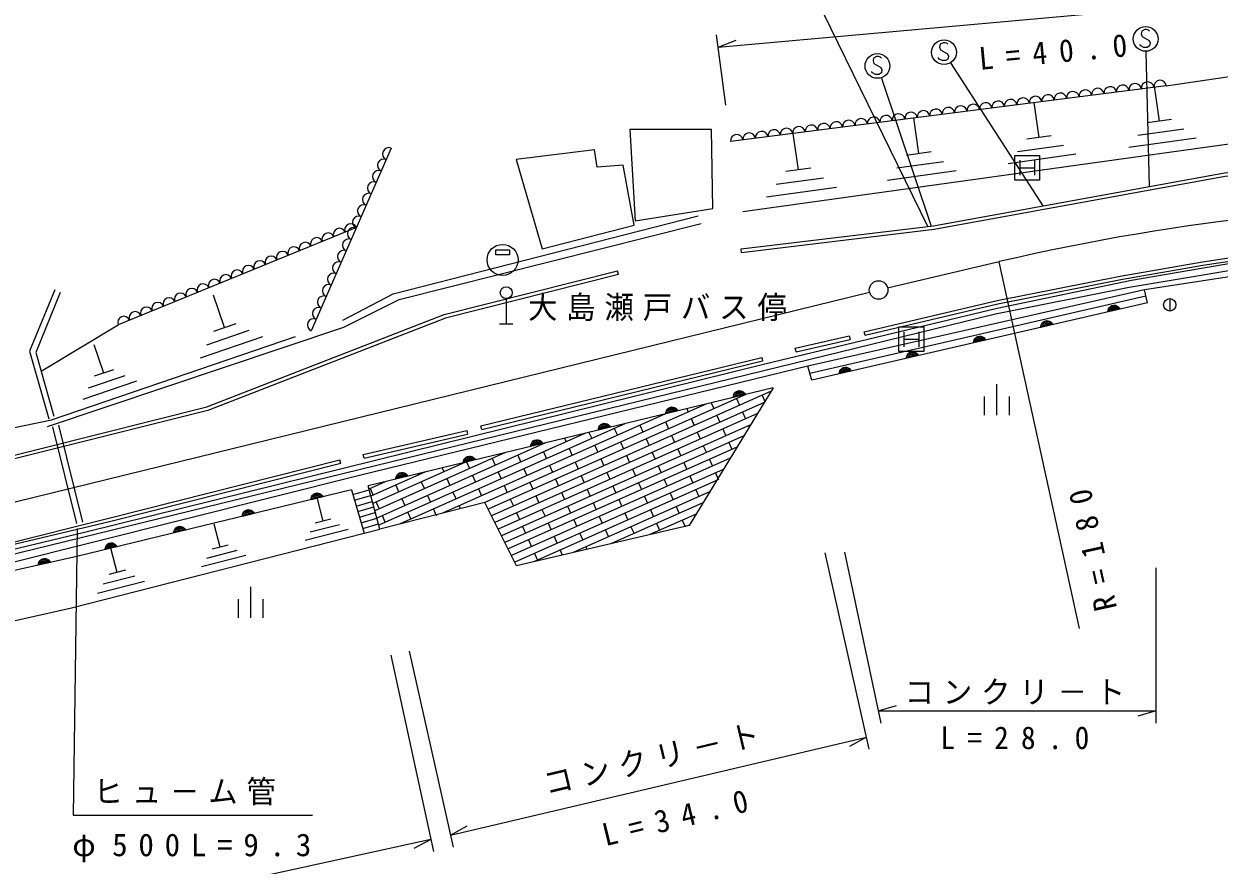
# Model space of a CAD drawing. Units: millimetres, scale not verified. Extents: x -1250 to 680000, y -1250 to 380000.
# Drawn here: x 91912 to 188467, y 258474 to 326422 of the extents above; entities that cross this region are included whole.
import ezdxf

# ---------------------------------------------------------------- set-up
doc = ezdxf.new("R2010")
doc.units = ezdxf.units.MM
doc.header["$LTSCALE"] = 1000
for name, color, linetype, lineweight in [('S-BGD-BGD3', 7, 'Continuous', 13), ('S-BGD-BNDF', 7, 'Continuous', 13), ('S-BGD-ETRL', 7, 'Continuous', 13), ('S-BGD-EXPL', 7, 'Continuous', 13), ('S-BGD-LWCN', 7, 'Continuous', 13), ('S-TTL-BAND', 7, 'Continuous', 25)]:
    doc.layers.add(name, color=color, linetype=linetype, lineweight=lineweight)
doc.layers.add('S-BGD-CRST', color=7, linetype='Continuous')
doc.layers.add('S-BGD-HTXT', color=7, linetype='Continuous')
doc.styles.add('ＭＳ ゴシック', font='')
doc.styles.get('ＭＳ ゴシック').set_extended_font_data('MS Gothic')

# ---------------------------------------------------------------- blocks, each defined once
blk = doc.blocks.new('MARK1553C15L13W1')
at = {"color": 7, "linetype": 'Continuous', "lineweight": 13}
blk.add_arc((0, 0), 0.05, 270, 90, dxfattribs=at)
blk = doc.blocks.new('MARK1170C15L13W1')
at = {"color": 7, "linetype": 'Continuous', "lineweight": 13}
for p, q in [((0.006, -0.046), (0.006, 0.046)), ((0.012, 0.044), (0.012, -0.044)), ((0.018, -0.042), (0.018, 0.042)), ((0.024, 0.036), (0.024, -0.036)), ((0.03, -0.03), (0.03, 0.03)), ((0.036, 0.02), (0.036, -0.02))]:
    blk.add_line(p, q, dxfattribs=at)
blk.add_lwpolyline([(0, 0.05), (0.012, 0.046), (0.022, 0.04), (0.032, 0.03), (0.038, 0.02), (0.042, 0.008), (0.042, -0.008), (0.038, -0.02), (0.032, -0.03), (0.022, -0.04), (0.012, -0.046), (0, -0.05)], close=True, dxfattribs=at)
blk = doc.blocks.new('MARK1172C15L6W1')
at = {"color": 7, "linetype": 'Continuous', "lineweight": 25}
for p, q in [((-0.034, -0.05), (-0.034, 0.05)), ((-0.018, 0.034), (-0.018, -0.034)), ((-0.002, -0.018), (-0.002, 0.018)), ((-0.002, 0), (0.05, 0))]:
    blk.add_line(p, q, dxfattribs=at)
blk = doc.blocks.new('MARK1125C15L6W1')
at = {"color": 7, "linetype": 'Continuous', "lineweight": 25}
for p, q in [((0, 0.05), (0, -0.05)), ((-0.04, 0.01), (-0.04, -0.05)), ((0.04, 0.01), (0.04, -0.05))]:
    blk.add_line(p, q, dxfattribs=at)
blk = doc.blocks.new('MARK1235C15L6W1')
at = {"color": 7, "linetype": 'Continuous', "lineweight": 25}
blk.add_line((0, 0.05), (0, -0.05), dxfattribs=at)
blk.add_circle((0, 0), 0.05, dxfattribs=at)
blk = doc.blocks.new('MARK1084C15L14W1')
at = {"color": 7, "linetype": 'Continuous', "lineweight": 13}
blk.add_lwpolyline([(0.016, 0.032), (0.012, 0.036), (0.004, 0.038), (-0.004, 0.038), (-0.016, 0.032), (-0.018, 0.02), (-0.014, 0.01), (0.014, -0.006), (0.018, -0.016), (0.016, -0.028), (0.006, -0.034), (-0.008, -0.034), (-0.02, -0.028), (-0.024, -0.022)], dxfattribs=at)
blk.add_circle((0, 0), 0.05, dxfattribs=at)
blk = doc.blocks.new('MARK1089C15L14W1')
at = {"color": 7, "linetype": 'Continuous', "lineweight": 13}
for p, q in [((-0.03, 0.03), (-0.03, -0.03)), ((-0.03, 0), (0.03, 0)), ((0.03, 0.03), (0.03, -0.03))]:
    blk.add_line(p, q, dxfattribs=at)
blk.add_lwpolyline([(-0.05, -0.05), (-0.05, 0.05), (0.05, 0.05), (0.05, -0.05)], close=True, dxfattribs=at)
blk = doc.blocks.new('MARK28C15L15W1')
at = {"color": 7, "linetype": 'Continuous', "lineweight": 13}
blk.add_line((0, 0), (0.014, -0.05), dxfattribs=at)
blk = doc.blocks.new('MARK5C15L9W1')
at = {"color": 7, "linetype": 'Continuous', "lineweight": 13}
blk.add_circle((0, 0), 0.05, dxfattribs=at)

msp = doc.modelspace()

# ---------------------------------------------------------------- linework, layer by layer
at = {"layer": 'S-BGD-BGD3'}
for p, q in [((161688, 305099), (170710, 307219)), ((89495, 287411), (160229, 304749))]:
    msp.add_line(p, q, dxfattribs=at)
msp.add_arc((211695, 131947), 180000, 74.4017, 103.16162, dxfattribs=at)
at = {"layer": 'S-BGD-BNDF'}
for p, q in [((164943, 310068), (155531, 329326)), ((182560, 324164), (182823, 313284)), ((174263, 311731), (166790, 323291)), ((161197, 322044), (165211, 310090)), ((130874, 304231), (130874, 302191)), ((130334, 302191), (131414, 302191))]:
    msp.add_line(p, q, dxfattribs=at)
msp.add_circle((130874, 304711), 480, dxfattribs=at)
at = {"layer": 'S-BGD-ETRL'}
for p, q in [((148001, 324547), (201713, 329389)), ((148621, 319851), (147870, 325538)), ((170663, 307208), (177167, 277589)), ((160188, 267840), (156643, 283686)), ((158206, 283756), (161130, 269934)), ((183391, 269934), (183391, 282488)), ((121541, 275435), (125006, 259572)), ((123038, 275762), (126582, 259916)), ((160918, 270934), (183391, 270934)), ((126364, 260892), (159969, 268815)), ((124793, 260548), (69952, 248568))]:
    msp.add_line(p, q, dxfattribs=at)
msp.add_lwpolyline([(96217, 285667), (95903, 262514), (115234, 262514)], dxfattribs=at)
at = {"layer": 'S-BGD-EXPL'}
for p, q in [((184201, 321427), (148997, 316914)), ((121585, 316384), (115112, 301639)), ((118771, 309974), (99524, 302124)), ((149890, 307942), (149854, 308240)), ((139940, 306189), (139866, 306479)), ((155394, 298222), (182560, 304449)), ((182691, 303901), (182445, 304930)), ((182691, 303901), (155552, 297646)), ((159873, 301250), (159804, 301542)), ((154229, 300221), (158593, 301234)), ((154296, 299929), (158661, 300942)), ((158593, 301234), (158661, 300942)), ((128836, 293953), (151519, 299486)), ((151519, 299486), (151590, 299195)), ((154296, 299929), (154229, 300221)), ((128907, 293661), (151590, 299195)), ((155552, 297646), (155246, 298762)), ((152441, 297035), (119713, 289104)), ((150225, 296498), (129406, 287226)), ((152268, 296751), (129677, 286690)), ((152441, 297035), (145648, 285910)), ((151548, 296431), (151769, 295934)), ((146990, 295714), (129136, 287763)), ((151717, 295849), (129947, 286154)), ((147439, 295823), (147650, 295351)), ((149477, 296165), (149721, 295617)), ((151769, 295934), (151792, 295882)), ((143755, 294930), (125725, 286901)), ((151166, 294947), (130218, 285617)), ((143487, 294866), (143507, 294820)), ((145463, 295344), (145578, 295086)), ((145823, 294538), (146067, 293990)), ((147894, 294803), (148138, 294255)), ((149965, 295069), (150209, 294521)), ((119322, 291634), (127682, 293567)), ((140520, 294147), (122315, 286039)), ((127682, 293567), (127750, 293275)), ((128907, 293661), (128836, 293953)), ((150615, 294045), (130489, 285081)), ((139609, 293741), (139853, 293193)), ((141680, 294006), (141924, 293458)), ((143751, 294272), (143996, 293724)), ((148382, 293707), (148626, 293159)), ((150453, 293973), (150503, 293861)), ((119390, 291342), (127750, 293275)), ((134050, 292579), (120422, 286509)), ((137285, 293363), (120582, 285924)), ((150064, 293143), (130759, 284545)), ((135583, 292950), (135711, 292662)), ((137559, 293429), (137782, 292927)), ((140098, 292645), (140342, 292097)), ((142169, 292910), (142413, 292362)), ((144240, 293176), (144484, 292628)), ((146311, 293441), (146555, 292893)), ((148870, 292611), (149114, 292063)), ((119390, 291342), (119322, 291634)), ((130815, 291795), (120262, 287095)), ((149514, 292241), (131030, 284009)), ((133607, 292471), (133640, 292396)), ((133884, 291848), (134128, 291300)), ((135955, 292114), (136199, 291565)), ((138026, 292379), (138271, 291831)), ((142657, 291814), (142901, 291266)), ((144728, 292080), (144972, 291532)), ((146799, 292345), (147043, 291797)), ((117517, 290917), (117443, 291208)), ((127580, 291011), (120102, 287680)), ((127671, 291051), (127678, 291035)), ((127678, 291035), (127915, 290503)), ((129742, 291317), (129986, 290769)), ((148963, 291338), (131301, 283472)), ((131813, 291582), (132057, 291034)), ((134372, 290752), (134617, 290204)), ((136444, 291017), (136688, 290469)), ((138515, 291283), (138759, 290735)), ((140586, 291549), (140830, 291000)), ((143145, 290718), (143389, 290170)), ((145216, 290983), (145460, 290435)), ((147287, 291249), (147531, 290701)), ((124345, 290227), (119942, 288266)), ((123726, 290077), (123773, 289972)), ((125702, 290556), (125844, 290238)), ((126088, 289689), (126332, 289141)), ((128159, 289955), (128403, 289407)), ((130230, 290221), (130474, 289673)), ((148412, 290436), (131571, 282936)), ((132301, 290486), (132545, 289938)), ((136932, 289921), (137176, 289373)), ((139003, 290187), (139247, 289639)), ((141074, 290452), (141318, 289904)), ((145704, 289887), (145948, 289339)), ((147775, 290153), (147971, 289714)), ((147971, 289714), (148020, 289605)), ((118369, 288779), (96186, 283403)), ((121110, 289443), (119782, 288852)), ((119875, 288893), (120119, 288345)), ((121946, 289158), (122190, 288610)), ((124017, 289424), (124261, 288876)), ((128647, 288859), (128891, 288311)), ((130718, 289124), (130963, 288576)), ((132790, 289390), (133034, 288842)), ((147861, 289534), (133172, 282992)), ((134861, 289656), (135105, 289107)), ((137420, 288825), (137664, 288277)), ((139491, 289091), (139735, 288542)), ((141562, 289356), (141806, 288808)), ((143633, 289622), (143877, 289074)), ((146193, 288791), (146437, 288243)), ((120363, 287796), (120607, 287248)), ((122434, 288062), (122678, 287514)), ((124505, 288328), (124749, 287780)), ((126576, 288593), (126820, 288045)), ((131207, 288028), (131451, 287480)), ((133278, 288294), (133522, 287746)), ((135349, 288559), (135593, 288011)), ((147310, 288632), (136277, 283718)), ((139979, 287994), (140223, 287446)), ((142050, 288260), (142294, 287712)), ((144121, 288525), (144366, 287977)), ((122922, 286966), (123166, 286418)), ((124993, 287231), (125200, 286768)), ((127064, 287497), (127168, 287265)), ((131695, 286932), (131939, 286384)), ((133766, 287198), (134010, 286649)), ((135837, 287463), (136081, 286915)), ((137908, 287729), (138152, 287181)), ((146759, 287730), (139383, 284444)), ((140467, 286898), (140712, 286350)), ((146209, 286828), (142488, 285171)), ((142539, 287164), (142783, 286616)), ((144610, 287429), (144854, 286881)), ((146681, 287695), (146705, 287641)), ((120582, 285924), (120539, 285905)), ((120851, 286700), (121095, 286152)), ((125200, 286768), (125237, 286683)), ((132183, 285836), (132427, 285288)), ((134254, 286101), (134498, 285553)), ((136325, 286367), (136569, 285819)), ((138396, 286633), (138640, 286084)), ((143027, 286068), (143271, 285519)), ((145098, 286333), (145321, 285833)), ((145321, 285833), (145342, 285785)), ((145658, 285926), (145593, 285897)), ((134742, 285005), (134986, 284457)), ((136813, 285271), (137058, 284723)), ((138885, 285536), (139129, 284988)), ((140956, 285802), (141200, 285254)), ((132671, 284740), (132915, 284192)), ((135231, 283909), (135406, 283515)), ((137302, 284175), (137389, 283978)), ((133159, 283643), (133404, 283095))]:
    msp.add_line(p, q, dxfattribs=at)
for points in [[(149854, 308240), (165390, 310122), (188904, 314387), (202956, 315798)], [(202986, 315500), (188946, 314089), (165435, 309825), (149890, 307942)], [(159804, 301542), (170536, 304074), (180485, 306054), (187114, 307197), (192869, 308060)], [(192913, 307763), (187162, 306900), (180540, 305759), (170600, 303781), (159873, 301250)], [(89005, 291056), (106690, 295486), (125876, 302941), (139866, 306479)], [(139940, 306189), (125967, 302655), (106781, 295199), (89078, 290765)], [(90074, 284316), (98867, 286530), (117443, 291208)], [(117517, 290917), (98940, 286239), (90108, 284131)], [(145648, 285910), (131715, 282651), (129136, 287763), (120665, 285622)], [(96186, 283403), (85977, 281116), (79647, 280073), (73281, 279246), (64375, 278757)]]:
    msp.add_lwpolyline(points, dxfattribs=at)
at = {"layer": 'S-BGD-LWCN'}
msp.add_line((198577, 317993), (149994, 311248), dxfattribs=at)
for points in [[(117677, 302498), (121734, 304627), (146392, 310915)], [(194043, 306714), (182445, 304930), (155246, 298762), (119128, 289961), (90364, 282765)], [(64040, 289242), (73129, 290059), (81847, 291497), (88403, 293252), (94152, 294449), (113865, 301184)]]:
    msp.add_lwpolyline(points, dxfattribs=at)
at = {"layer": 'S-TTL-BAND'}
for p, q in [((93301, 298358), (99524, 302124)), ((94212, 293882), (96169, 286056)), ((94697, 294004), (96654, 286178)), ((118369, 288779), (119387, 285295)), ((118477, 288409), (119798, 288795)), ((120665, 285622), (119713, 289104)), ((118609, 287957), (119923, 288340)), ((118753, 287463), (120059, 287845)), ((118876, 287042), (120175, 287421)), ((119010, 286584), (120299, 286961)), ((119146, 286118), (120428, 286492)), ((119281, 285656), (120552, 286028)), ((95751, 279260), (120665, 285622)), ((81549, 276077), (95751, 279260))]:
    msp.add_line(p, q, dxfattribs=at)
for points in [[(184201, 321427), (190562, 322362), (198577, 317993)], [(93830, 293914), (117769, 301926), (122223, 304173), (146635, 310291)], [(307532, 278360), (306928, 280464), (285660, 291184), (271199, 297682), (259481, 302203), (244882, 305244), (226056, 307814), (218791, 308307), (203832, 308407), (194415, 307934), (181389, 305698), (170527, 303440), (151761, 298930), (96820, 285350), (90178, 283760)], [(193939, 307260), (181212, 305129), (170402, 302984), (90252, 283361)], [(94410, 304942), (92364, 299993), (93926, 294531)], [(94846, 304728), (92867, 299871), (94338, 294741)]]:
    msp.add_lwpolyline(points, dxfattribs=at)
for points in [[(140865, 317889), (141300, 310524), (147572, 311502), (147457, 317889)], [(131670, 315457), (133782, 308264), (141200, 310174), (140315, 315016), (138223, 314839), (138017, 316254)], [(130031, 308161), (131131, 308161), (131131, 307761), (130031, 307761)]]:
    msp.add_lwpolyline(points, close=True, dxfattribs=at)
msp.add_circle((130581, 307361), 1250, dxfattribs=at)

# ---------------------------------------------------------------- block references
at = {"layer": 'S-BGD-BNDF', "xscale": 20000, "yscale": 20000}
for name, p in [('MARK1084C15L14W1', (182535, 325209)), ('MARK1084C15L14W1', (166243, 324137)), ('MARK1084C15L14W1', (160867, 323027)), ('MARK1089C15L14W1', (172962, 314802)), ('MARK1089C15L14W1', (163602, 300948))]:
    msp.add_blockref(name, p, dxfattribs=at)
at = {"layer": 'S-BGD-ETRL', "xscale": 30000, "yscale": 30000}
for p, rotation in [((148001, 324547), 95.15064), ((160918, 270934), 90), ((183391, 270934), 270), ((159969, 268815), 283.26722), ((126364, 260892), 103.26722), ((124793, 260548), 282.32264)]:
    msp.add_blockref('MARK28C15L15W1', p, dxfattribs=dict(at, rotation=rotation))
at = {"layer": 'S-BGD-EXPL'}
for name, p, xscale, yscale, rotation in [('MARK1553C15L13W1', (180680, 320976), 10141, 10141, 97.30558), ('MARK1553C15L13W1', (181686, 321105), 10140, 10140, 97.30558), ('MARK1553C15L13W1', (182692, 321233), 10141, 10141, 97.30558), ('MARK1553C15L13W1', (183698, 321362), 10140, 10140, 97.30558), ('MARK1553C15L13W1', (173640, 320073), 10141, 10141, 97.30558), ('MARK1553C15L13W1', (174646, 320202), 10140, 10140, 97.30558), ('MARK1553C15L13W1', (175651, 320331), 10140, 10140, 97.30558), ('MARK1553C15L13W1', (176657, 320460), 10141, 10141, 97.30558), ('MARK1553C15L13W1', (177663, 320589), 10140, 10140, 97.30558), ('MARK1553C15L13W1', (178669, 320718), 10141, 10141, 97.30558), ('MARK1553C15L13W1', (179675, 320847), 10140, 10140, 97.30558), ('MARK1553C15L13W1', (165593, 319041), 10140, 10140, 97.30558), ('MARK1553C15L13W1', (166599, 319170), 10141, 10141, 97.30558), ('MARK1553C15L13W1', (167605, 319299), 10140, 10140, 97.30558), ('MARK1553C15L13W1', (168611, 319428), 10140, 10140, 97.30558), ('MARK1553C15L13W1', (169616, 319557), 10141, 10141, 97.30558), ('MARK1553C15L13W1', (170622, 319686), 10140, 10140, 97.30558), ('MARK1553C15L13W1', (171628, 319815), 10141, 10141, 97.30558), ('MARK1553C15L13W1', (172634, 319944), 10140, 10140, 97.30558), ('MARK1553C15L13W1', (158553, 318139), 10140, 10140, 97.30558), ('MARK1553C15L13W1', (159558, 318268), 10140, 10140, 97.30558), ('MARK1553C15L13W1', (160564, 318397), 10141, 10141, 97.30558), ('MARK1553C15L13W1', (161570, 318526), 10140, 10140, 97.30558), ('MARK1553C15L13W1', (162576, 318655), 10141, 10141, 97.30558), ('MARK1553C15L13W1', (163582, 318783), 10140, 10140, 97.30558), ('MARK1553C15L13W1', (164587, 318912), 10141, 10141, 97.30558), ('MARK1553C15L13W1', (150506, 317107), 10141, 10141, 97.30558), ('MARK1553C15L13W1', (151512, 317236), 10140, 10140, 97.30558), ('MARK1553C15L13W1', (152518, 317365), 10140, 10140, 97.30558), ('MARK1553C15L13W1', (153523, 317494), 10141, 10141, 97.30558), ('MARK1553C15L13W1', (154529, 317623), 10140, 10140, 97.30558), ('MARK1553C15L13W1', (155535, 317752), 10141, 10141, 97.30558), ('MARK1553C15L13W1', (156541, 317881), 10140, 10140, 97.30558), ('MARK1553C15L13W1', (157547, 318010), 10141, 10141, 97.30558), ('MARK1553C15L13W1', (149500, 316978), 10140, 10140, 97.30558), ('MARK1553C15L13W1', (121383, 315924), 10065, 10065, 156.29735), ('MARK1553C15L13W1', (120978, 315002), 10065, 10065, 156.29735), ('MARK1553C15L13W1', (120169, 313159), 10065, 10065, 156.29735), ('MARK1553C15L13W1', (120574, 314080), 10066, 10066, 156.29735), ('MARK1553C15L13W1', (119765, 312237), 10065, 10065, 156.29735), ('MARK1553C15L13W1', (119360, 311316), 10065, 10065, 156.29735), ('MARK1553C15L13W1', (118955, 310394), 10065, 10065, 156.29735), ('MARK1553C15L13W1', (117396, 309414), 9899, 9899, 112.18768), ('MARK1553C15L13W1', (118313, 309787), 9898, 9898, 112.18768), ('MARK1553C15L13W1', (118551, 309472), 10065, 10065, 156.29735), ('MARK1553C15L13W1', (115563, 308666), 9899, 9899, 112.18768), ('MARK1553C15L13W1', (116480, 309040), 9898, 9898, 112.18768), ('MARK1553C15L13W1', (118146, 308551), 10066, 10066, 156.29735), ('MARK1553C15L13W1', (112814, 307545), 9899, 9899, 112.18768), ('MARK1553C15L13W1', (113730, 307918), 9898, 9898, 112.18768), ('MARK1553C15L13W1', (114647, 308292), 9898, 9898, 112.18768), ('MARK1553C15L13W1', (117742, 307629), 10065, 10065, 156.29735), ('MARK1553C15L13W1', (110064, 306423), 9899, 9899, 112.18768), ('MARK1553C15L13W1', (110981, 306797), 9898, 9898, 112.18768), ('MARK1553C15L13W1', (111897, 307171), 9898, 9898, 112.18768), ('MARK1553C15L13W1', (117337, 306708), 10065, 10065, 156.29735), ('MARK1553C15L13W1', (108231, 305676), 9899, 9899, 112.18768), ('MARK1553C15L13W1', (109147, 306049), 9898, 9898, 112.18768), ('MARK1553C15L13W1', (116932, 305786), 10065, 10065, 156.29735), ('MARK1553C15L13W1', (105481, 304554), 9899, 9899, 112.18768), ('MARK1553C15L13W1', (106398, 304928), 9898, 9898, 112.18768), ('MARK1553C15L13W1', (107314, 305302), 9898, 9898, 112.18768), ('MARK1553C15L13W1', (116528, 304864), 10065, 10065, 156.29735), ('MARK1553C15L13W1', (103648, 303807), 9899, 9899, 112.18768), ('MARK1553C15L13W1', (104565, 304180), 9898, 9898, 112.18768), ('MARK1553C15L13W1', (116123, 303943), 10065, 10065, 156.29735), ('MARK1553C15L13W1', (100899, 302685), 9899, 9899, 112.18768), ('MARK1553C15L13W1', (101815, 303059), 9898, 9898, 112.18768), ('MARK1553C15L13W1', (102732, 303433), 9898, 9898, 112.18768), ('MARK1553C15L13W1', (115719, 303021), 10066, 10066, 156.29735), ('MARK1170C15L13W1', (179977, 303275), 10000, 10000, 102.97799), ('MARK1553C15L13W1', (99982, 302311), 9898, 9898, 112.18768), ('MARK1553C15L13W1', (115314, 302099), 10065, 10065, 156.29735), ('MARK1170C15L13W1', (174549, 302024), 10000, 10000, 102.97799), ('MARK1170C15L13W1', (169121, 300774), 10000, 10000, 102.97799), ('MARK1170C15L13W1', (163694, 299523), 10000, 10000, 102.97799), ('MARK1170C15L13W1', (158266, 298272), 10000, 10000, 102.97799), ('MARK1170C15L13W1', (149714, 296374), 10000, 10000, 103.62198), ('MARK1170C15L13W1', (144259, 295053), 10000, 10000, 103.62198), ('MARK1170C15L13W1', (138805, 293731), 10000, 10000, 103.62198), ('MARK1170C15L13W1', (133350, 292409), 10000, 10000, 103.62198), ('MARK1170C15L13W1', (127895, 291087), 10000, 10000, 103.62198), ('MARK1170C15L13W1', (122441, 289765), 10000, 10000, 103.62198), ('MARK1170C15L13W1', (115596, 288107), 10000, 10000, 103.62198), ('MARK1170C15L13W1', (110051, 286763), 10000, 10000, 103.62198), ('MARK1170C15L13W1', (104505, 285419), 10000, 10000, 103.62198), ('MARK1170C15L13W1', (98959, 284075), 10000, 10000, 103.62198), ('MARK1170C15L13W1', (93567, 282816), 10000, 10000, 102.62643)]:
    msp.add_blockref(name, p, dxfattribs=dict(at, xscale=xscale, yscale=yscale, rotation=rotation))
at = {"layer": 'S-BGD-HTXT', "xscale": 15000, "yscale": 15000}
msp.add_blockref('MARK5C15L9W1', (160958, 304928), dxfattribs=at)
at = {"layer": 'S-TTL-BAND'}
for p, xscale, yscale, rotation in [((183628, 318669), 55000, 55000, 97.90486), ((173905, 317362), 55000, 55000, 97.90486), ((164183, 316055), 56000, 56000, 97.90486), ((154460, 314748), 57000, 57000, 97.90486), ((108086, 301990), 53000, 53000, 108.86305), ((98337, 298309), 46000, 46000, 108.86305), ((116063, 286323), 36000, 36000, 104.3246), ((107750, 284233), 37000, 37000, 104.3246), ((99427, 282188), 39000, 39000, 104.3246)]:
    msp.add_blockref('MARK1172C15L6W1', p, dxfattribs=dict(at, xscale=xscale, yscale=yscale, rotation=rotation))
for name, p, xscale, yscale in [('MARK1235C15L6W1', (184484, 303730), 10000, 10000), ('MARK1125C15L6W1', (170495, 296067), 25000, 25000), ('MARK1125C15L6W1', (110219, 279703), 25000, 25000)]:
    msp.add_blockref(name, p, dxfattribs=dict(at, xscale=xscale, yscale=yscale))

# ---------------------------------------------------------------- texts
at = {"layer": 'S-BGD-CRST', "insert": (132640, 302416), "char_height": 1833, "attachment_point": 7, "style": 'ＭＳ ゴシック'}
msp.add_mtext('\\T1.3;\\W0.95;大島瀬戸バス停', dxfattribs=at)
at = {"layer": 'S-BGD-ETRL', "char_height": 1833, "attachment_point": 7, "style": 'ＭＳ ゴシック'}
for s, insert, rotation in [('\\T1.83;\\W0.95;L=40.0', (169147, 322677), 5.3), ('\\T1.86;\\W0.95;R=180', (180257, 279245), 102.5), ('\\T1.3;\\W0.95;コンクリ－ト', (134167, 264011), 13.3), ('\\T1.83;\\W0.95;L=34.0', (138904, 259965), 13.7)]:
    msp.add_mtext(s, dxfattribs=dict(at, insert=insert, rotation=rotation))
for s, insert in [('\\T1.3;\\W0.95;コンクリ－ト', (163061, 271434)), ('\\T1.83;\\W0.95;L=28.0', (165957, 267816)), ('\\T1.3;\\W0.95;ヒュ－ム管', (97541, 263300)), ('\\T1.7;φ500L=9.3', (95821, 258693))]:
    msp.add_mtext(s, dxfattribs=dict(at, insert=insert))

doc.saveas('drawing.dxf')
